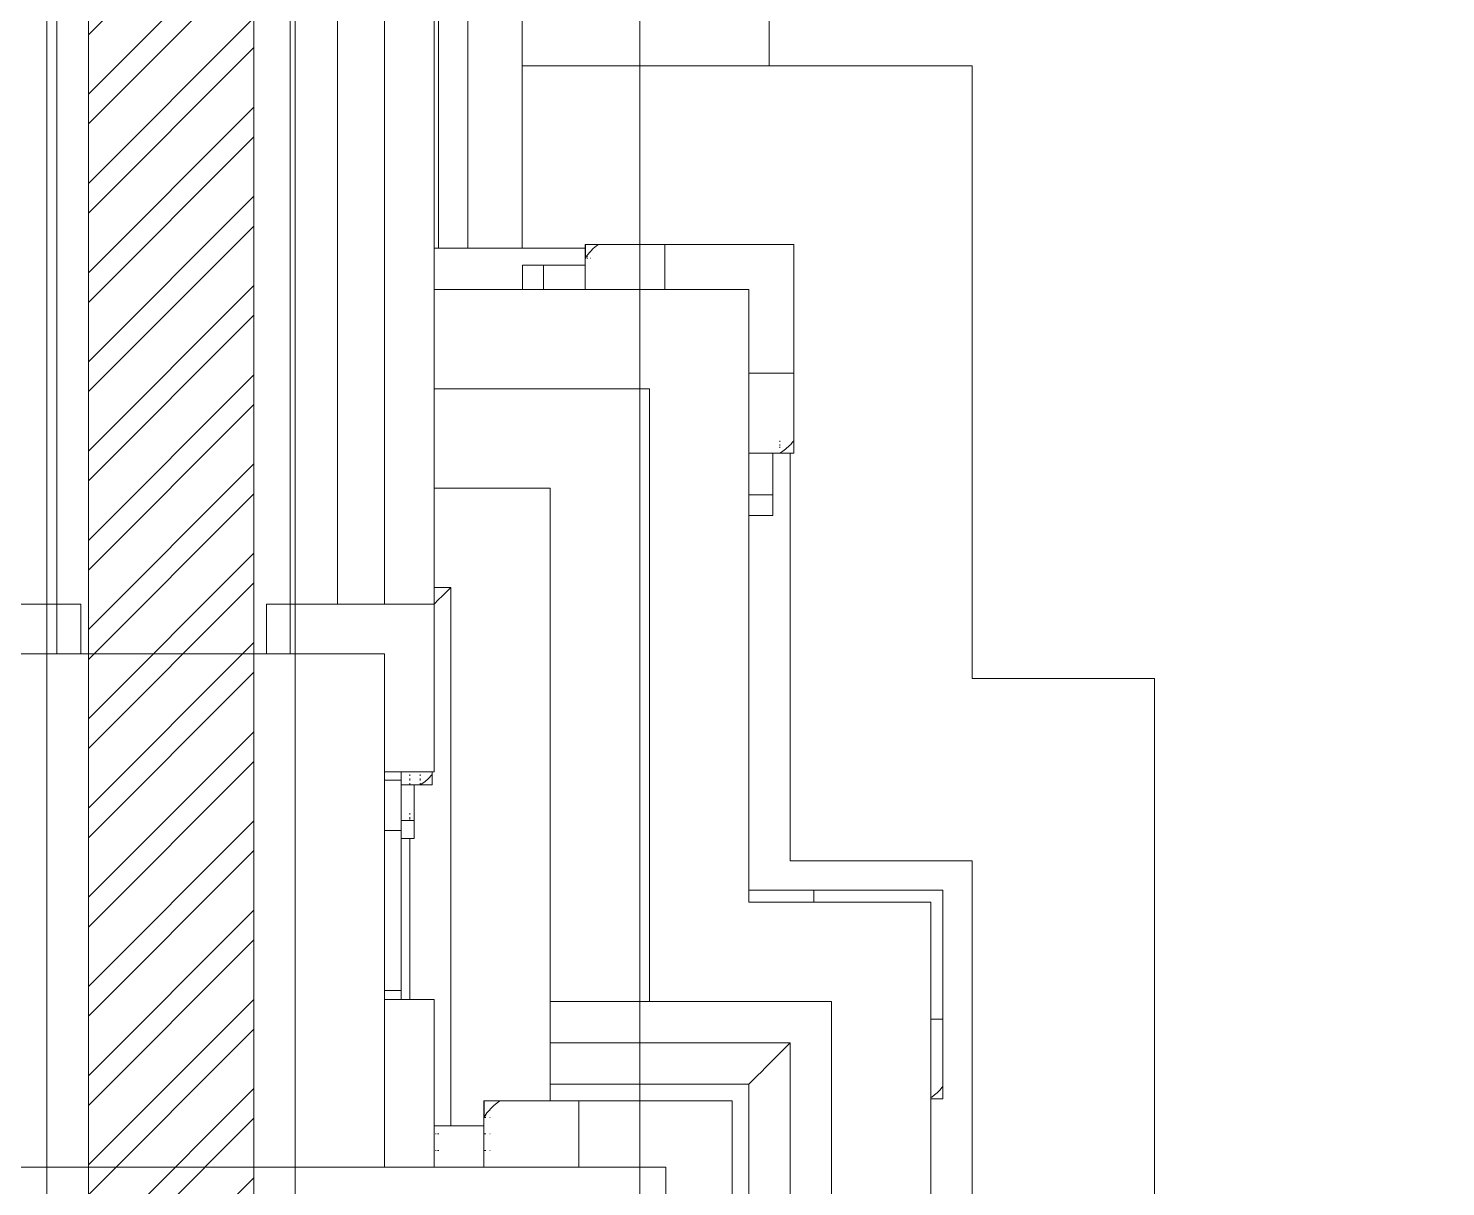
# Model space of a CAD drawing. Header units: millimetres. Extents: x -280308 to 6402717, y -14 to 2073074.
# Drawn here: x -3803 to -2947, y 643086 to 643786 of the extents above; entities that cross this region are included whole.
import ezdxf
from ezdxf.enums import TextEntityAlignment as Align

# ---------------------------------------------------------------- set-up
doc = ezdxf.new("R2010")
doc.units = ezdxf.units.MM
doc.layers.get('0').update_dxf_attribs({"lineweight": 0})
for name, color, linetype, lineweight in [('A-ALINE-3', 111, 'Continuous', 15), ('A-ALINE-6', 117, 'Continuous', 9), ('A-FURN-EQPM', 177, 'Continuous', 0), ('A-Z22-T-Anno_Text', 152, 'Continuous', 9)]:
    doc.layers.add(name, color=color, linetype=linetype, lineweight=lineweight)
doc.layers.add('A-FILL-1', color=7, linetype='Continuous', lineweight=0, true_color=0x454545)
doc.layers.add('SectionCutEdges', color=7, linetype='Continuous', lineweight=35, true_color=0xa5aeb1)
doc.styles.add('TGF_A', font='arial.ttf')

# ---------------------------------------------------------------- blocks, each defined once
blk = doc.blocks.new('A$C837b2698')
at = {"color": 0, "linetype": 'ByBlock', "lineweight": -2}
for p, q in [((0, 4.97069), (0, 1.61069)), ((-0.26069, 4.54078), (-0.26069, 1.28569)), ((-0.23229, 4.54078), (-0.23229, 1.28569)), ((-0.20225, 4.47569), (-0.20225, 1.50069)), ((-0.19972, 4.47569), (-0.19972, 1.50069)), ((-0.18192, 4.47569), (-0.18192, 1.50069)), ((-0.14916, 4.47569), (-0.14916, 1.61069)), ((-0.14916, 1.61069), (-0.14916, 1.50069)), ((-0.14916, 1.61069), (0, 1.61069)), ((0, 1.61069), (0.12274, 1.61069)), ((0.12274, 1.24069), (0.12274, 1.61069)), ((-0.20225, 1.50069), (-0.19972, 1.50069)), ((-0.20225, 1.50069), (-0.20225, 1.47569)), ((-0.19972, 1.50069), (-0.18192, 1.50069)), ((-0.18192, 1.50069), (-0.14916, 1.50069)), ((-0.14916, 1.50069), (-0.11106, 1.50069)), ((-0.11106, 1.50289), (-0.11092, 1.50289)), ((-0.11106, 1.50289), (-0.11106, 1.50069)), ((-0.11106, 1.50069), (-0.11106, 1.49449)), ((-0.11092, 1.50289), (-0.11091, 1.49473)), ((-0.10294, 1.50289), (-0.11092, 1.50289)), ((-0.1082, 1.49824), (-0.10947, 1.49673)), ((-0.1082, 1.49824), (-0.10796, 1.49849)), ((-0.10796, 1.49849), (-0.10793, 1.49853)), ((-0.10796, 1.49824), (-0.10787, 1.49824)), ((-0.10793, 1.49853), (-0.10787, 1.4986)), ((-0.10787, 1.4986), (-0.10613, 1.50034)), ((-0.10426, 1.50194), (-0.10613, 1.50034)), ((-0.10294, 1.50289), (-0.10426, 1.50194)), ((-0.10294, 1.50289), (-0.10227, 1.50289)), ((-0.10227, 1.50289), (-0.10017, 1.50289)), ((-0.10017, 1.50289), (-0.09797, 1.50289)), ((-0.09797, 1.50289), (-0.0957, 1.50289)), ((-0.0957, 1.50289), (-0.09336, 1.50289)), ((-0.09336, 1.50289), (-0.09097, 1.50289)), ((-0.09097, 1.50289), (-0.08854, 1.50289)), ((-0.08854, 1.50289), (-0.08608, 1.50289)), ((-0.08345, 1.50289), (-0.08608, 1.50289)), ((-0.08087, 1.50289), (-0.08345, 1.50289)), ((-0.07838, 1.50289), (-0.08087, 1.50289)), ((-0.07598, 1.50289), (-0.07838, 1.50289)), ((-0.07371, 1.50289), (-0.07598, 1.50289)), ((-0.07158, 1.50289), (-0.07371, 1.50289)), ((-0.06962, 1.50289), (-0.07158, 1.50289)), ((-0.06785, 1.50289), (-0.06962, 1.50289)), ((-0.06628, 1.50289), (-0.06785, 1.50289)), ((-0.06493, 1.50289), (-0.06628, 1.50289)), ((-0.0638, 1.50289), (-0.06493, 1.50289)), ((-0.06291, 1.50289), (-0.0638, 1.50289)), ((-0.06291, 1.50289), (-0.06291, 1.47569)), ((0.01494, 1.50289), (-0.06291, 1.50289)), ((0.01494, 1.42502), (0.01494, 1.50289)), ((-0.14886, 1.49029), (-0.13626, 1.49029)), ((-0.14886, 1.49029), (-0.14886, 1.47569)), ((-0.13603, 1.49029), (-0.13626, 1.49029)), ((-0.13626, 1.49029), (-0.13626, 1.47569)), ((-0.13567, 1.49029), (-0.13603, 1.49029)), ((-0.13518, 1.49029), (-0.13567, 1.49029)), ((-0.13456, 1.49029), (-0.13518, 1.49029)), ((-0.13382, 1.49029), (-0.13456, 1.49029)), ((-0.13296, 1.49029), (-0.13382, 1.49029)), ((-0.13198, 1.49029), (-0.13296, 1.49029)), ((-0.1309, 1.49029), (-0.13198, 1.49029)), ((-0.12972, 1.49029), (-0.1309, 1.49029)), ((-0.12844, 1.49029), (-0.12972, 1.49029)), ((-0.12708, 1.49029), (-0.12844, 1.49029)), ((-0.12564, 1.49029), (-0.12708, 1.49029)), ((-0.12324, 1.49029), (-0.12564, 1.49029)), ((-0.12098, 1.49029), (-0.12324, 1.49029)), ((-0.11886, 1.49029), (-0.12098, 1.49029)), ((-0.11692, 1.49029), (-0.11886, 1.49029)), ((-0.11515, 1.49029), (-0.11692, 1.49029)), ((-0.11358, 1.49029), (-0.11515, 1.49029)), ((-0.11222, 1.49029), (-0.11358, 1.49029)), ((-0.11106, 1.49029), (-0.11222, 1.49029)), ((-0.11056, 1.49502), (-0.11106, 1.49449)), ((-0.11106, 1.49449), (-0.11106, 1.49029)), ((-0.11056, 1.49449), (-0.11106, 1.49449)), ((-0.11106, 1.49029), (-0.11106, 1.47569)), ((-0.11091, 1.49473), (-0.11056, 1.49526)), ((-0.11056, 1.49526), (-0.11001, 1.49603)), ((-0.11001, 1.49603), (-0.10947, 1.49673)), ((-0.10958, 1.49603), (-0.11001, 1.49558)), ((-0.11001, 1.49603), (-0.10958, 1.49603)), ((-0.10947, 1.49449), (-0.11001, 1.49449)), ((-0.10787, 1.49449), (-0.10796, 1.49449)), ((-0.14886, 1.47569), (-0.20225, 1.47569)), ((-0.20225, 1.47569), (-0.20225, 1.41569)), ((-0.13626, 1.47569), (-0.14886, 1.47569)), ((-0.13603, 1.47569), (-0.13626, 1.47569)), ((-0.13567, 1.47569), (-0.13603, 1.47569)), ((-0.13518, 1.47569), (-0.13567, 1.47569)), ((-0.13456, 1.47569), (-0.13518, 1.47569)), ((-0.13382, 1.47569), (-0.13456, 1.47569)), ((-0.13296, 1.47569), (-0.13382, 1.47569)), ((-0.13198, 1.47569), (-0.13296, 1.47569)), ((-0.1309, 1.47569), (-0.13198, 1.47569)), ((-0.12972, 1.47569), (-0.1309, 1.47569)), ((-0.12844, 1.47569), (-0.12972, 1.47569)), ((-0.12708, 1.47569), (-0.12844, 1.47569)), ((-0.12564, 1.47569), (-0.12708, 1.47569)), ((-0.12324, 1.47569), (-0.12564, 1.47569)), ((-0.12098, 1.47569), (-0.12324, 1.47569)), ((-0.11886, 1.47569), (-0.12098, 1.47569)), ((-0.11692, 1.47569), (-0.11886, 1.47569)), ((-0.11515, 1.47569), (-0.11692, 1.47569)), ((-0.11358, 1.47569), (-0.11515, 1.47569)), ((-0.11222, 1.47569), (-0.11358, 1.47569)), ((-0.11106, 1.47569), (-0.11222, 1.47569)), ((-0.11055, 1.47569), (-0.11106, 1.47569)), ((-0.11001, 1.47569), (-0.11055, 1.47569)), ((-0.10947, 1.47569), (-0.11001, 1.47569)), ((-0.10796, 1.47569), (-0.10947, 1.47569)), ((-0.10787, 1.47569), (-0.10796, 1.47569)), ((-0.10613, 1.47569), (-0.10787, 1.47569)), ((-0.10426, 1.47569), (-0.10613, 1.47569)), ((-0.10294, 1.47569), (-0.10426, 1.47569)), ((-0.10227, 1.47569), (-0.10294, 1.47569)), ((-0.10017, 1.47569), (-0.10227, 1.47569)), ((-0.09797, 1.47569), (-0.10017, 1.47569)), ((-0.0957, 1.47569), (-0.09797, 1.47569)), ((-0.09336, 1.47569), (-0.0957, 1.47569)), ((-0.09097, 1.47569), (-0.09336, 1.47569)), ((-0.08854, 1.47569), (-0.09097, 1.47569)), ((-0.08608, 1.47569), (-0.08854, 1.47569)), ((-0.08345, 1.47569), (-0.08608, 1.47569)), ((-0.08087, 1.47569), (-0.08345, 1.47569)), ((-0.07838, 1.47569), (-0.08087, 1.47569)), ((-0.07598, 1.47569), (-0.07838, 1.47569)), ((-0.07371, 1.47569), (-0.07598, 1.47569)), ((-0.07158, 1.47569), (-0.07371, 1.47569)), ((-0.06962, 1.47569), (-0.07158, 1.47569)), ((-0.06785, 1.47569), (-0.06962, 1.47569)), ((-0.06628, 1.47569), (-0.06785, 1.47569)), ((-0.06493, 1.47569), (-0.06628, 1.47569)), ((-0.0638, 1.47569), (-0.06493, 1.47569)), ((-0.06291, 1.47569), (-0.0638, 1.47569)), ((-0.01226, 1.47569), (-0.06291, 1.47569)), ((-0.01226, 1.42502), (-0.01226, 1.47569)), ((0.01494, 1.42502), (-0.01226, 1.42502)), ((-0.01226, 1.42368), (-0.01226, 1.42502)), ((-0.01226, 1.4221), (-0.01226, 1.42368)), ((-0.01226, 1.4203), (-0.01226, 1.4221)), ((0.01494, 1.42368), (0.01494, 1.42502)), ((0.01494, 1.4221), (0.01494, 1.42368)), ((0.01494, 1.4203), (0.01494, 1.4221)), ((-0.07226, 1.41569), (-0.20225, 1.41569)), ((-0.20225, 1.41569), (-0.20225, 1.35569)), ((-0.07226, 1.41569), (-0.07226, 1.04569)), ((-0.01226, 1.41829), (-0.01226, 1.4203)), ((-0.01226, 1.41608), (-0.01226, 1.41829)), ((-0.01226, 1.41369), (-0.01226, 1.41608)), ((-0.01226, 1.41116), (-0.01226, 1.41369)), ((0.01494, 1.41829), (0.01494, 1.4203)), ((0.01494, 1.41608), (0.01494, 1.41829)), ((0.01494, 1.41369), (0.01494, 1.41608)), ((0.01494, 1.41116), (0.01494, 1.41369)), ((-0.01226, 1.40848), (-0.01226, 1.41116)), ((-0.01226, 1.40569), (-0.01226, 1.40848)), ((-0.01226, 1.40282), (-0.01226, 1.40569)), ((0.01494, 1.40848), (0.01494, 1.41116)), ((0.01494, 1.40569), (0.01494, 1.40848)), ((0.01494, 1.40282), (0.01494, 1.40569)), ((-0.01226, 1.39987), (-0.01226, 1.40282)), ((-0.01226, 1.39688), (-0.01226, 1.39987)), ((-0.01226, 1.39484), (-0.01226, 1.39688)), ((0.01494, 1.39987), (0.01494, 1.40282)), ((0.01494, 1.39688), (0.01494, 1.39987)), ((0.01494, 1.39484), (0.01494, 1.39688)), ((-0.01226, 1.39282), (-0.01226, 1.39484)), ((-0.01226, 1.39086), (-0.01226, 1.39282)), ((-0.01226, 1.38895), (-0.01226, 1.39086)), ((-0.01226, 1.38711), (-0.01226, 1.38895)), ((-0.01226, 1.38535), (-0.01226, 1.38711)), ((0.01494, 1.39282), (0.01494, 1.39484)), ((0.01494, 1.39086), (0.01494, 1.39282)), ((0.01494, 1.38895), (0.01494, 1.39086)), ((0.01494, 1.38711), (0.01494, 1.38895)), ((0.01494, 1.38535), (0.01494, 1.38711)), ((-0.01226, 1.38431), (-0.01226, 1.38535)), ((-0.01226, 1.38367), (-0.01226, 1.38431)), ((-0.01226, 1.38318), (-0.01226, 1.38367)), ((-0.01226, 1.3821), (-0.01226, 1.38318)), ((-0.01226, 1.38136), (-0.01226, 1.3821)), ((-0.01226, 1.38062), (-0.01226, 1.38136)), ((-0.01226, 1.37994), (-0.01226, 1.38062)), ((-0.01226, 1.37926), (-0.01226, 1.37994)), ((-0.01226, 1.37801), (-0.01226, 1.37926)), ((0.00654, 1.38431), (0.00654, 1.38367)), ((0.00654, 1.3821), (0.00654, 1.38136)), ((0.00654, 1.38062), (0.00654, 1.37994)), ((0.00831, 1.37801), (0.01, 1.37926)), ((0.01, 1.37926), (0.01079, 1.37994)), ((0.01079, 1.37994), (0.01159, 1.38062)), ((0.01159, 1.38062), (0.01233, 1.38136)), ((0.01308, 1.3821), (0.01233, 1.38136)), ((0.01308, 1.3821), (0.01403, 1.38318)), ((0.01403, 1.38318), (0.01446, 1.38367)), ((0.01446, 1.38367), (0.01494, 1.38431)), ((0.01494, 1.38431), (0.01494, 1.38535)), ((0.01494, 1.38431), (0.01494, 1.37689)), ((-0.01226, 1.37689), (-0.01226, 1.37801)), ((-0.01226, 1.37574), (-0.01226, 1.37689)), ((0.00234, 1.37689), (-0.01226, 1.37689)), ((-0.01226, 1.37437), (-0.01226, 1.37574)), ((-0.01226, 1.3728), (-0.01226, 1.37437)), ((-0.01226, 1.37104), (-0.01226, 1.3728)), ((-0.01226, 1.36909), (-0.01226, 1.37104)), ((0.00234, 1.37689), (0.00234, 1.37574)), ((0.00654, 1.37689), (0.00234, 1.37689)), ((0.00234, 1.37574), (0.00234, 1.37437)), ((0.00234, 1.37437), (0.00234, 1.3728)), ((0.00234, 1.3728), (0.00234, 1.37104)), ((0.00234, 1.37104), (0.00234, 1.36909)), ((0.00654, 1.37689), (0.00831, 1.37801)), ((0.01274, 1.37689), (0.00654, 1.37689)), ((0.01494, 1.37689), (0.01274, 1.37689)), ((0.01274, 1.37689), (0.01274, 1.13069)), ((-0.01226, 1.36698), (-0.01226, 1.36909)), ((-0.01226, 1.36472), (-0.01226, 1.36698)), ((-0.01226, 1.36231), (-0.01226, 1.36472)), ((-0.01226, 1.36088), (-0.01226, 1.36231)), ((0.00234, 1.36909), (0.00234, 1.36698)), ((0.00234, 1.36698), (0.00234, 1.36472)), ((0.00234, 1.36472), (0.00234, 1.36231)), ((0.00234, 1.36231), (0.00234, 1.36088)), ((-0.20225, 1.35569), (-0.13226, 1.35569)), ((-0.20225, 1.35569), (-0.20225, 1.29569)), ((-0.13226, 1.35569), (-0.13226, 1.04569)), ((-0.01226, 1.35951), (-0.01226, 1.36088)), ((-0.01226, 1.35824), (-0.01226, 1.35951)), ((-0.01226, 1.35706), (-0.01226, 1.35824)), ((-0.01226, 1.35597), (-0.01226, 1.35706)), ((-0.01226, 1.355), (-0.01226, 1.35597)), ((-0.01226, 1.35414), (-0.01226, 1.355)), ((-0.01226, 1.35339), (-0.01226, 1.35414)), ((-0.01226, 1.35277), (-0.01226, 1.35339)), ((-0.01226, 1.35228), (-0.01226, 1.35277)), ((0.00234, 1.36088), (0.00234, 1.35951)), ((0.00234, 1.35951), (0.00234, 1.35824)), ((0.00234, 1.35824), (0.00234, 1.35706)), ((0.00234, 1.35706), (0.00234, 1.35597)), ((0.00234, 1.35597), (0.00234, 1.355)), ((0.00234, 1.355), (0.00234, 1.35414)), ((0.00234, 1.35414), (0.00234, 1.35339)), ((0.00234, 1.35339), (0.00234, 1.35277)), ((0.00234, 1.35277), (0.00234, 1.35228)), ((-0.01226, 1.35169), (-0.01226, 1.35228)), ((0.00234, 1.35169), (-0.01226, 1.35169)), ((-0.01226, 1.33909), (-0.01226, 1.35169)), ((0.00234, 1.35169), (0.00234, 1.35228)), ((0.00234, 1.33909), (0.00234, 1.35169)), ((-0.01226, 1.33909), (0.00234, 1.33909)), ((-0.01226, 1.33909), (-0.01226, 1.11289)), ((-0.19226, 1.29569), (-0.20225, 1.29569)), ((-0.20225, 1.29569), (-0.20225, 1.29314)), ((-0.20225, 1.29314), (-0.20225, 1.29064)), ((-0.19482, 1.29314), (-0.19732, 1.29064)), ((-0.19226, 1.29569), (-0.19482, 1.29314)), ((-0.19226, 0.97069), (-0.19226, 1.29569)), ((-0.20225, 1.29064), (-0.20225, 1.2882)), ((-0.20225, 1.2882), (-0.20225, 1.28585)), ((-0.20211, 1.28585), (-0.20225, 1.28571)), ((-0.20225, 1.28585), (-0.20225, 1.28571)), ((-0.20225, 1.28571), (-0.20225, 1.25569)), ((-0.19975, 1.2882), (-0.20211, 1.28585)), ((-0.19732, 1.29064), (-0.19975, 1.2882)), ((-0.20225, 1.25569), (-0.20231, 1.25569)), ((-0.23226, 1.23319), (-0.23231, 1.23319)), ((0.12274, 1.24069), (0.23274, 1.24069)), ((0.23274, 1.24069), (0.23274, 0.53069)), ((-0.23226, 1.23173), (-0.23231, 1.23173)), ((-0.23226, 1.22991), (-0.23231, 1.22991)), ((-0.23226, 1.22775), (-0.23231, 1.22775)), ((-0.23226, 1.22529), (-0.23231, 1.22529)), ((-0.23226, 1.22256), (-0.23231, 1.22256)), ((-0.23226, 1.21962), (-0.23231, 1.21962)), ((-0.23226, 1.21798), (-0.23231, 1.21798)), ((-0.23226, 1.2165), (-0.23231, 1.2165)), ((-0.23226, 1.19944), (-0.23231, 1.19944)), ((-0.22226, 1.18444), (-0.22226, 1.18374)), ((-0.22226, 1.18374), (-0.22226, 1.18285)), ((-0.22226, 1.18285), (-0.22226, 1.18189)), ((-0.22226, 1.18189), (-0.22226, 1.18095)), ((-0.21693, 1.18189), (-0.21693, 1.18285)), ((-0.21066, 1.18285), (-0.21066, 1.18189)), ((-0.20506, 1.18095), (-0.20424, 1.18189)), ((-0.20424, 1.18189), (-0.20387, 1.18231)), ((-0.20387, 1.18231), (-0.20346, 1.18285)), ((-0.20346, 1.18374), (-0.20346, 1.18444)), ((-0.20346, 1.18285), (-0.20346, 1.18374)), ((-0.20346, 1.18285), (-0.20346, 1.17649)), ((-0.23226, 1.17939), (-0.22226, 1.17939)), ((-0.22226, 1.18095), (-0.22226, 1.18032)), ((-0.22226, 1.18032), (-0.22226, 1.17939)), ((-0.22226, 1.17939), (-0.22226, 1.1791)), ((-0.22226, 1.1791), (-0.22226, 1.17852)), ((-0.22226, 1.17852), (-0.22226, 1.17787)), ((-0.22226, 1.17787), (-0.22226, 1.17745)), ((-0.22226, 1.17745), (-0.22226, 1.17649)), ((-0.21693, 1.17649), (-0.22226, 1.17649)), ((-0.22226, 1.17649), (-0.22226, 1.17607)), ((-0.22226, 1.17607), (-0.22226, 1.1755)), ((-0.22226, 1.1755), (-0.22226, 1.17433)), ((-0.22226, 1.17433), (-0.22226, 1.174)), ((-0.22226, 1.174), (-0.22226, 1.17298)), ((-0.22226, 1.17298), (-0.22226, 1.1717)), ((-0.21693, 1.1791), (-0.21693, 1.18032)), ((-0.21693, 1.17649), (-0.21693, 1.17745)), ((-0.21555, 1.17649), (-0.21693, 1.17649)), ((-0.21426, 1.17649), (-0.21555, 1.17649)), ((-0.21426, 1.17649), (-0.21426, 1.1755)), ((-0.21402, 1.17649), (-0.21426, 1.17649)), ((-0.21426, 1.1755), (-0.21426, 1.17433)), ((-0.21426, 1.17433), (-0.21426, 1.17298)), ((-0.21426, 1.17298), (-0.21426, 1.17147)), ((-0.21235, 1.17649), (-0.21402, 1.17649)), ((-0.21066, 1.17649), (-0.21235, 1.17649)), ((-0.21066, 1.18032), (-0.21066, 1.1791)), ((-0.21066, 1.17649), (-0.20914, 1.17745)), ((-0.21066, 1.17745), (-0.21066, 1.17649)), ((-0.21054, 1.17649), (-0.21066, 1.17649)), ((-0.2086, 1.17649), (-0.21054, 1.17649)), ((-0.20914, 1.17745), (-0.2077, 1.17852)), ((-0.20654, 1.17649), (-0.2086, 1.17649)), ((-0.2077, 1.17852), (-0.20702, 1.1791)), ((-0.20702, 1.1791), (-0.20633, 1.17969)), ((-0.20437, 1.17649), (-0.20654, 1.17649)), ((-0.20633, 1.17969), (-0.2057, 1.18032)), ((-0.20506, 1.18095), (-0.2057, 1.18032)), ((-0.20346, 1.17649), (-0.20437, 1.17649)), ((-0.22226, 1.1717), (-0.22226, 1.17147)), ((-0.22226, 1.17147), (-0.22226, 1.16981)), ((-0.22226, 1.16981), (-0.22226, 1.1692)), ((-0.22226, 1.1692), (-0.22226, 1.168)), ((-0.22226, 1.168), (-0.22226, 1.16652)), ((-0.22226, 1.16652), (-0.22226, 1.16606)), ((-0.22226, 1.16606), (-0.22226, 1.164)), ((-0.21426, 1.17147), (-0.21426, 1.16981)), ((-0.21426, 1.16981), (-0.21426, 1.168)), ((-0.21426, 1.168), (-0.21426, 1.16606)), ((-0.21426, 1.16606), (-0.21426, 1.164)), ((-0.22226, 1.164), (-0.22226, 1.16371)), ((-0.22226, 1.16371), (-0.22226, 1.16276)), ((-0.22226, 1.16276), (-0.22226, 1.1616)), ((-0.22226, 1.1616), (-0.22226, 1.16081)), ((-0.22226, 1.16081), (-0.22226, 1.1605)), ((-0.22226, 1.1605), (-0.22226, 1.15949)), ((-0.22226, 1.15949), (-0.22226, 1.15856)), ((-0.22226, 1.15856), (-0.22226, 1.15784)), ((-0.22226, 1.15784), (-0.22226, 1.15773)), ((-0.22226, 1.15773), (-0.22226, 1.15699)), ((-0.22226, 1.15699), (-0.22226, 1.15582)), ((-0.22226, 1.15582), (-0.22226, 1.1554)), ((-0.21693, 1.15856), (-0.21693, 1.15949)), ((-0.21693, 1.15582), (-0.21693, 1.15699)), ((-0.21426, 1.164), (-0.21426, 1.16276)), ((-0.21426, 1.16276), (-0.21426, 1.1616)), ((-0.21426, 1.1616), (-0.21426, 1.1605)), ((-0.21426, 1.1605), (-0.21426, 1.15949)), ((-0.21426, 1.15949), (-0.21426, 1.15856)), ((-0.21426, 1.15856), (-0.21426, 1.15773)), ((-0.21426, 1.15773), (-0.21426, 1.15699)), ((-0.21426, 1.15699), (-0.21426, 1.15582)), ((-0.21426, 1.15582), (-0.21426, 1.1554)), ((-0.23226, 1.14899), (-0.22226, 1.14899)), ((-0.22226, 1.1554), (-0.22226, 1.15489)), ((-0.21693, 1.15489), (-0.22226, 1.15489)), ((-0.22226, 1.15489), (-0.22226, 1.15486)), ((-0.22226, 1.15486), (-0.22226, 1.15189)), ((-0.22226, 1.15189), (-0.22226, 1.14899)), ((-0.22226, 1.14409), (-0.22226, 1.14899)), ((-0.21693, 1.15489), (-0.21693, 1.1554)), ((-0.21555, 1.15489), (-0.21693, 1.15489)), ((-0.21426, 1.15489), (-0.21555, 1.15489)), ((-0.21426, 1.1554), (-0.21426, 1.15489)), ((-0.21426, 1.14409), (-0.21426, 1.15489)), ((-0.22226, 1.14399), (-0.22226, 1.14409)), ((-0.22226, 1.14409), (-0.21693, 1.14409)), ((-0.22226, 1.13605), (-0.22226, 1.14399)), ((-0.21693, 1.04689), (-0.21693, 1.14409)), ((-0.21693, 1.14409), (-0.21555, 1.14409)), ((-0.21555, 1.14409), (-0.21426, 1.14409)), ((-0.22226, 1.12569), (-0.22226, 1.13605)), ((0.01274, 1.13069), (0.12274, 1.13069)), ((0.12274, 1.13069), (0.12274, 0.53069)), ((-0.22226, 1.11363), (-0.22226, 1.12569)), ((-0.22226, 1.10069), (-0.22226, 1.11363)), ((-0.01226, 1.11289), (-0.01017, 1.11289)), ((-0.01226, 1.10569), (-0.01226, 1.11289)), ((-0.01226, 1.10569), (-0.01017, 1.10569)), ((-0.01017, 1.11289), (-0.00797, 1.11289)), ((-0.01017, 1.10569), (-0.00797, 1.10569)), ((-0.00797, 1.11289), (-0.0057, 1.11289)), ((-0.00797, 1.10569), (-0.0057, 1.10569)), ((-0.0057, 1.11289), (-0.00336, 1.11289)), ((-0.0057, 1.10569), (-0.00336, 1.10569)), ((-0.00336, 1.11289), (-0.00097, 1.11289)), ((-0.00336, 1.10569), (-0.00097, 1.10569)), ((-0.00097, 1.11289), (0.00146, 1.11289)), ((-0.00097, 1.10569), (0.00146, 1.10569)), ((0.00146, 1.11289), (0.00392, 1.11289)), ((0.00146, 1.10569), (0.00392, 1.10569)), ((0.00655, 1.11289), (0.00392, 1.11289)), ((0.00392, 1.10569), (0.00655, 1.10569)), ((0.00913, 1.11289), (0.00655, 1.11289)), ((0.00655, 1.10569), (0.00913, 1.10569)), ((0.01162, 1.11289), (0.00913, 1.11289)), ((0.00913, 1.10569), (0.01162, 1.10569)), ((0.01402, 1.11289), (0.01162, 1.11289)), ((0.01162, 1.10569), (0.01402, 1.10569)), ((0.01629, 1.11289), (0.01402, 1.11289)), ((0.01402, 1.10569), (0.01629, 1.10569)), ((0.01842, 1.11289), (0.01629, 1.11289)), ((0.01629, 1.10569), (0.01842, 1.10569)), ((0.02038, 1.11289), (0.01842, 1.11289)), ((0.01842, 1.10569), (0.02038, 1.10569)), ((0.02215, 1.11289), (0.02038, 1.11289)), ((0.02038, 1.10569), (0.02215, 1.10569)), ((0.02372, 1.11289), (0.02215, 1.11289)), ((0.02215, 1.10569), (0.02372, 1.10569)), ((0.02507, 1.11289), (0.02372, 1.11289)), ((0.02372, 1.10569), (0.02507, 1.10569)), ((0.0262, 1.11289), (0.02507, 1.11289)), ((0.02507, 1.10569), (0.0262, 1.10569)), ((0.02709, 1.11289), (0.0262, 1.11289)), ((0.0262, 1.10569), (0.02709, 1.10569)), ((0.02709, 1.11289), (0.02709, 1.10569)), ((0.10494, 1.11289), (0.02709, 1.11289)), ((0.02709, 1.10569), (0.09774, 1.10569)), ((0.09774, 1.10569), (0.09774, 1.03502)), ((0.10494, 1.03502), (0.10494, 1.11289)), ((-0.22226, 1.08775), (-0.22226, 1.10069)), ((-0.22226, 1.07569), (-0.22226, 1.08775)), ((-0.22226, 1.06534), (-0.22226, 1.07569)), ((-0.22226, 1.05739), (-0.22226, 1.06534)), ((-0.22226, 1.0524), (-0.22226, 1.05739)), ((-0.23226, 1.0524), (-0.22226, 1.0524)), ((-0.22226, 1.0524), (-0.22226, 1.0495)), ((-0.22226, 1.0495), (-0.22226, 1.04689)), ((-0.13226, 1.02069), (-0.13226, 1.04569)), ((-0.13226, 1.04569), (-0.07226, 1.04569)), ((-0.07226, 1.04569), (0.03774, 1.04569)), ((0.03774, 1.04569), (0.03774, 0.53069)), ((0.10494, 1.03502), (0.09774, 1.03502)), ((0.09774, 1.03502), (0.09774, 1.03368)), ((0.09774, 1.03368), (0.09774, 1.0321)), ((0.09774, 1.0321), (0.09774, 1.0303)), ((0.09774, 1.0303), (0.09774, 1.02829)), ((0.09774, 1.02829), (0.09774, 1.02608)), ((0.10494, 1.03368), (0.10494, 1.03502)), ((0.10494, 1.0321), (0.10494, 1.03368)), ((0.10494, 1.0303), (0.10494, 1.0321)), ((0.10494, 1.02829), (0.10494, 1.0303)), ((0.10494, 1.02608), (0.10494, 1.02829)), ((-0.13226, 1.02069), (0.01274, 1.02069)), ((-0.13226, 1.01766), (-0.13226, 1.02069)), ((0.0097, 1.01766), (0.01274, 1.02069)), ((0.01274, 1.02069), (0.01274, 0.53069)), ((0.09774, 1.02608), (0.09774, 1.02369)), ((0.09774, 1.02369), (0.09774, 1.02116)), ((0.09774, 1.02116), (0.09774, 1.01848)), ((0.10494, 1.02369), (0.10494, 1.02608)), ((0.10494, 1.02116), (0.10494, 1.02369)), ((0.10494, 1.01848), (0.10494, 1.02116)), ((-0.13226, 1.01459), (-0.13226, 1.01766)), ((-0.13226, 1.01155), (-0.13226, 1.01459)), ((-0.13226, 1.00862), (-0.13226, 1.01155)), ((0.00066, 1.00862), (0.0036, 1.01155)), ((0.0036, 1.01155), (0.00663, 1.01459)), ((0.00663, 1.01459), (0.0097, 1.01766)), ((0.09774, 1.01848), (0.09774, 1.01569)), ((0.09774, 1.01569), (0.09774, 1.01282)), ((0.09774, 1.01282), (0.09774, 1.00987)), ((0.10494, 1.01569), (0.10494, 1.01848)), ((0.10494, 1.01282), (0.10494, 1.01569)), ((0.10494, 1.00987), (0.10494, 1.01282)), ((-0.13226, 1.00585), (-0.13226, 1.00862)), ((-0.13226, 1.00331), (-0.13226, 1.00585)), ((-0.13226, 1.00107), (-0.13226, 1.00331)), ((-0.00689, 1.00107), (-0.00464, 1.00331)), ((-0.00211, 1.00585), (-0.00464, 1.00331)), ((-0.00211, 1.00585), (0.00066, 1.00862)), ((0.09774, 1.00987), (0.09774, 1.00688)), ((0.09774, 1.00688), (0.09774, 1.00484)), ((0.09774, 1.00484), (0.09774, 1.00282)), ((0.09774, 1.00282), (0.09774, 1.00086)), ((0.10494, 1.00688), (0.10494, 1.00987)), ((0.10494, 1.00484), (0.10494, 1.00688)), ((0.10494, 1.00282), (0.10494, 1.00484)), ((0.10494, 1.00086), (0.10494, 1.00282)), ((-0.13226, 0.99916), (-0.13226, 1.00107)), ((-0.13226, 0.99764), (-0.13226, 0.99916)), ((-0.13226, 0.99654), (-0.13226, 0.99764)), ((-0.13226, 0.99569), (-0.13226, 0.99654)), ((-0.13226, 0.98569), (-0.13226, 0.99569)), ((-0.13226, 0.99569), (-0.01226, 0.99569)), ((-0.01226, 0.99569), (-0.01226, 0.53069)), ((-0.01207, 0.99589), (-0.01141, 0.99654)), ((-0.01141, 0.99654), (-0.01031, 0.99764)), ((-0.01031, 0.99764), (-0.00879, 0.99916)), ((-0.00879, 0.99916), (-0.00689, 1.00107)), ((0.09774, 1.00086), (0.09774, 0.99895)), ((0.09774, 0.99895), (0.09774, 0.99711)), ((0.09774, 0.99711), (0.09774, 0.99535)), ((0.09774, 0.99535), (0.09774, 0.99431)), ((0.09774, 0.99431), (0.09774, 0.99367)), ((0.09774, 0.99367), (0.09774, 0.99318)), ((0.09774, 0.99318), (0.09774, 0.9921)), ((0.10308, 0.9921), (0.10403, 0.99318)), ((0.10403, 0.99318), (0.10446, 0.99367)), ((0.10446, 0.99367), (0.10494, 0.99431)), ((0.10494, 0.99895), (0.10494, 1.00086)), ((0.10494, 0.99711), (0.10494, 0.99895)), ((0.10494, 0.99535), (0.10494, 0.99711)), ((0.10494, 0.99431), (0.10494, 0.99535)), ((0.10494, 0.99431), (0.10494, 0.98689)), ((-0.17226, 0.98569), (-0.17226, 0.97569)), ((-0.17226, 0.98569), (-0.1721, 0.98569)), ((-0.1721, 0.98569), (-0.17209, 0.97598)), ((-0.16259, 0.98569), (-0.1721, 0.98569)), ((-0.16416, 0.98455), (-0.16639, 0.98265)), ((-0.16259, 0.98569), (-0.16416, 0.98455)), ((-0.16259, 0.98569), (-0.16179, 0.98569)), ((-0.16179, 0.98569), (-0.15929, 0.98569)), ((-0.15929, 0.98569), (-0.15668, 0.98569)), ((-0.15668, 0.98569), (-0.15397, 0.98569)), ((-0.15397, 0.98569), (-0.15119, 0.98569)), ((-0.15119, 0.98569), (-0.14834, 0.98569)), ((-0.14834, 0.98569), (-0.14545, 0.98569)), ((-0.14545, 0.98569), (-0.14253, 0.98569)), ((-0.13939, 0.98569), (-0.14253, 0.98569)), ((-0.13632, 0.98569), (-0.13939, 0.98569)), ((-0.13335, 0.98569), (-0.13632, 0.98569)), ((-0.13226, 0.98569), (-0.13335, 0.98569)), ((-0.1305, 0.98569), (-0.13226, 0.98569)), ((-0.12779, 0.98569), (-0.1305, 0.98569)), ((-0.12526, 0.98569), (-0.12779, 0.98569)), ((-0.12293, 0.98569), (-0.12526, 0.98569)), ((-0.12082, 0.98569), (-0.12293, 0.98569)), ((-0.11895, 0.98569), (-0.12082, 0.98569)), ((-0.11734, 0.98569), (-0.11895, 0.98569)), ((-0.116, 0.98569), (-0.11734, 0.98569)), ((-0.11494, 0.98569), (-0.116, 0.98569)), ((-0.11494, 0.98569), (-0.11494, 0.94569)), ((-0.02226, 0.98569), (-0.11494, 0.98569)), ((-0.02226, 0.89299), (-0.02226, 0.98569)), ((0.09774, 0.9921), (0.09774, 0.99136)), ((0.09774, 0.99136), (0.09774, 0.99062)), ((0.09774, 0.99062), (0.09774, 0.98994)), ((0.09774, 0.98994), (0.09774, 0.98926)), ((0.09774, 0.98926), (0.09774, 0.98801)), ((0.09774, 0.98765), (0.09831, 0.98801)), ((0.09774, 0.98801), (0.09774, 0.98765)), ((0.09774, 0.98765), (0.09774, 0.98689)), ((0.09774, 0.53069), (0.09774, 0.98689)), ((0.10494, 0.98689), (0.09774, 0.98689)), ((0.09831, 0.98801), (0.1, 0.98926)), ((0.1, 0.98926), (0.10079, 0.98994)), ((0.10079, 0.98994), (0.10159, 0.99062)), ((0.10159, 0.99062), (0.10233, 0.99136)), ((0.10308, 0.9921), (0.10233, 0.99136)), ((-0.17209, 0.97598), (-0.17226, 0.97569)), ((-0.17101, 0.97698), (-0.17209, 0.97588)), ((-0.17209, 0.97598), (-0.17166, 0.97661)), ((-0.17166, 0.97661), (-0.17101, 0.97752)), ((-0.17101, 0.97752), (-0.17037, 0.97836)), ((-0.16886, 0.98015), (-0.17037, 0.97836)), ((-0.16886, 0.98015), (-0.16857, 0.98046)), ((-0.16857, 0.98046), (-0.16854, 0.98049)), ((-0.16857, 0.98015), (-0.16846, 0.98015)), ((-0.16854, 0.98049), (-0.16846, 0.98058)), ((-0.16846, 0.98058), (-0.16639, 0.98265)), ((-0.20231, 0.97069), (-0.20211, 0.97069)), ((-0.20199, 0.97069), (-0.20211, 0.97069)), ((-0.20156, 0.97069), (-0.20199, 0.97069)), ((-0.20098, 0.97069), (-0.20156, 0.97069)), ((-0.20024, 0.97069), (-0.20098, 0.97069)), ((-0.19975, 0.97069), (-0.20024, 0.97069)), ((-0.19935, 0.97069), (-0.19975, 0.97069)), ((-0.19833, 0.97069), (-0.19935, 0.97069)), ((-0.19732, 0.97069), (-0.19833, 0.97069)), ((-0.19717, 0.97069), (-0.19732, 0.97069)), ((-0.19588, 0.97069), (-0.19717, 0.97069)), ((-0.19482, 0.97069), (-0.19588, 0.97069)), ((-0.19447, 0.97069), (-0.19482, 0.97069)), ((-0.19295, 0.97069), (-0.19447, 0.97069)), ((-0.19226, 0.97069), (-0.19295, 0.97069)), ((-0.19133, 0.97069), (-0.19226, 0.97069)), ((-0.18962, 0.97069), (-0.19133, 0.97069)), ((-0.18676, 0.97069), (-0.18962, 0.97069)), ((-0.18406, 0.97069), (-0.18676, 0.97069)), ((-0.18155, 0.97069), (-0.18406, 0.97069)), ((-0.17923, 0.97069), (-0.18155, 0.97069)), ((-0.17713, 0.97069), (-0.17923, 0.97069)), ((-0.17526, 0.97069), (-0.17713, 0.97069)), ((-0.17364, 0.97069), (-0.17526, 0.97069)), ((-0.17226, 0.97069), (-0.17364, 0.97069)), ((-0.17226, 0.97569), (-0.17226, 0.97069)), ((-0.17226, 0.97069), (-0.17226, 0.94569)), ((-0.17101, 0.97569), (-0.17209, 0.97569)), ((-0.16846, 0.97569), (-0.16857, 0.97569)), ((-0.20211, 0.96569), (-0.20231, 0.96569)), ((-0.20199, 0.96569), (-0.20211, 0.96569)), ((-0.20156, 0.96569), (-0.20098, 0.96569)), ((-0.19975, 0.96569), (-0.20024, 0.96569)), ((-0.19935, 0.96569), (-0.19975, 0.96569)), ((-0.17209, 0.96569), (-0.17101, 0.96569)), ((-0.16857, 0.96569), (-0.16846, 0.96569)), ((-0.20231, 0.95569), (-0.20199, 0.95569)), ((-0.20156, 0.95569), (-0.20098, 0.95569)), ((-0.20024, 0.95569), (-0.19935, 0.95569)), ((-0.17209, 0.95569), (-0.17101, 0.95569)), ((-0.16856, 0.95569), (-0.16846, 0.95569))]:
    blk.add_line(p, q, dxfattribs=at)
at = {"layer": 'SectionCutEdges', "color": 0, "linetype": 'ByBlock', "lineweight": -2}
for p, q in [((-0.43013, 4.54078), (-0.43013, 1.28569)), ((-0.28919, 1.28569), (-0.28919, 4.54078)), ((-0.43013, 1.28569), (-0.45863, 1.28569)), ((-0.43013, 1.28569), (-0.43013, 1.25569)), ((-0.41576, 1.28569), (-0.43013, 1.28569)), ((-0.41576, 1.25569), (-0.41576, 1.28569)), ((-0.30356, 1.28569), (-0.30356, 1.25569)), ((-0.28919, 1.28569), (-0.30356, 1.28569)), ((-0.28919, 1.25569), (-0.28919, 1.28569)), ((-0.26069, 1.28569), (-0.28919, 1.28569)), ((-0.23229, 1.28569), (-0.26069, 1.28569)), ((-0.20231, 1.28569), (-0.23229, 1.28569)), ((-0.20231, 1.25569), (-0.20231, 1.28569)), ((-0.48701, 1.25569), (-0.43013, 1.25569)), ((-0.43013, 1.25569), (-0.41576, 1.25569)), ((-0.41576, 1.25569), (-0.30356, 1.25569)), ((-0.30356, 1.25569), (-0.28919, 1.25569)), ((-0.28919, 1.25569), (-0.23231, 1.25569)), ((-0.23231, 1.25569), (-0.23231, 1.23319)), ((-0.20231, 1.23319), (-0.20231, 1.25569)), ((-0.23231, 1.23173), (-0.23231, 1.23319)), ((-0.20231, 1.23319), (-0.20231, 1.2165)), ((-0.23231, 1.22991), (-0.23231, 1.23173)), ((-0.23231, 1.22775), (-0.23231, 1.22991)), ((-0.23231, 1.22529), (-0.23231, 1.22775)), ((-0.23231, 1.22256), (-0.23231, 1.22529)), ((-0.23231, 1.21962), (-0.23231, 1.22256)), ((-0.23231, 1.21798), (-0.23231, 1.21962)), ((-0.23231, 1.2165), (-0.23231, 1.21798)), ((-0.23231, 1.2165), (-0.23231, 1.19944)), ((-0.23231, 1.2165), (-0.23226, 1.19944)), ((-0.20231, 1.18444), (-0.20231, 1.2165)), ((-0.23231, 1.19944), (-0.23231, 1.18444)), ((-0.23226, 1.19944), (-0.23226, 1.18444)), ((-0.23226, 1.18444), (-0.23231, 1.18444)), ((-0.23226, 1.18444), (-0.22226, 1.18444)), ((-0.23226, 1.17939), (-0.23226, 1.18444)), ((-0.22226, 1.18444), (-0.20346, 1.18444)), ((-0.20346, 1.18444), (-0.20231, 1.18444)), ((-0.23226, 1.17939), (-0.23226, 1.17919)), ((-0.23226, 1.17919), (-0.23226, 1.17787)), ((-0.23226, 1.17787), (-0.23226, 1.17607)), ((-0.23226, 1.17607), (-0.23226, 1.174)), ((-0.23226, 1.174), (-0.23226, 1.1717)), ((-0.23226, 1.1717), (-0.23226, 1.1692)), ((-0.23226, 1.16731), (-0.23226, 1.1692)), ((-0.23226, 1.16731), (-0.23226, 1.16652)), ((-0.23226, 1.16652), (-0.23226, 1.16616)), ((-0.23226, 1.16616), (-0.23226, 1.16371)), ((-0.23226, 1.16081), (-0.23226, 1.16371)), ((-0.23226, 1.15784), (-0.23226, 1.16081)), ((-0.23226, 1.15486), (-0.23226, 1.15784)), ((-0.23226, 1.15486), (-0.23226, 1.15189)), ((-0.23226, 1.15189), (-0.23226, 1.14899)), ((-0.23226, 1.14423), (-0.23226, 1.14899)), ((-0.23226, 1.14399), (-0.23226, 1.14423)), ((-0.23226, 1.1419), (-0.23226, 1.14399)), ((-0.23226, 1.1419), (-0.23226, 1.13605)), ((-0.23226, 1.12569), (-0.23226, 1.13605)), ((-0.23226, 1.11363), (-0.23226, 1.12569)), ((-0.23226, 1.10069), (-0.23226, 1.11363)), ((-0.23226, 1.10069), (-0.23226, 1.08775)), ((-0.23226, 1.07569), (-0.23226, 1.08775)), ((-0.23226, 1.06534), (-0.23226, 1.07569)), ((-0.23226, 1.06534), (-0.23226, 1.05739)), ((-0.23226, 1.0524), (-0.23226, 1.05739)), ((-0.23226, 1.0524), (-0.23226, 1.0495)), ((-0.23226, 1.04689), (-0.23226, 1.0495)), ((-0.23226, 1.04689), (-0.23226, 0.94569)), ((-0.22226, 1.04689), (-0.23226, 1.04689)), ((-0.21693, 1.04689), (-0.22226, 1.04689)), ((-0.21555, 1.04689), (-0.21693, 1.04689)), ((-0.21426, 1.04689), (-0.21555, 1.04689)), ((-0.21402, 1.04689), (-0.21426, 1.04689)), ((-0.21235, 1.04689), (-0.21402, 1.04689)), ((-0.21054, 1.04689), (-0.21235, 1.04689)), ((-0.2086, 1.04689), (-0.21054, 1.04689)), ((-0.20654, 1.04689), (-0.2086, 1.04689)), ((-0.20437, 1.04689), (-0.20654, 1.04689)), ((-0.20231, 1.04689), (-0.20437, 1.04689)), ((-0.20231, 1.04689), (-0.20231, 1.01484)), ((-0.20231, 0.99815), (-0.20231, 1.01484)), ((-0.20231, 0.97069), (-0.20231, 0.99815)), ((-0.20231, 0.96569), (-0.20231, 0.97069)), ((-0.20231, 0.95569), (-0.20231, 0.96569)), ((-0.20231, 0.94567), (-0.20231, 0.95569)), ((-0.23226, 0.94569), (-0.48707, 0.94569)), ((-0.23226, 0.94569), (-0.20231, 0.94567)), ((-0.20226, 0.94569), (-0.20231, 0.94567)), ((-0.20199, 0.94569), (-0.20226, 0.94569)), ((-0.20156, 0.94569), (-0.20199, 0.94569)), ((-0.20098, 0.94569), (-0.20156, 0.94569)), ((-0.20024, 0.94569), (-0.20098, 0.94569)), ((-0.19935, 0.94569), (-0.20024, 0.94569)), ((-0.19833, 0.94569), (-0.19935, 0.94569)), ((-0.19717, 0.94569), (-0.19833, 0.94569)), ((-0.19588, 0.94569), (-0.19717, 0.94569)), ((-0.19447, 0.94569), (-0.19588, 0.94569)), ((-0.19295, 0.94569), (-0.19447, 0.94569)), ((-0.19133, 0.94569), (-0.19295, 0.94569)), ((-0.18962, 0.94569), (-0.19133, 0.94569)), ((-0.18676, 0.94569), (-0.18962, 0.94569)), ((-0.18406, 0.94569), (-0.18676, 0.94569)), ((-0.18155, 0.94569), (-0.18406, 0.94569)), ((-0.17923, 0.94569), (-0.18155, 0.94569)), ((-0.17713, 0.94569), (-0.17923, 0.94569)), ((-0.17526, 0.94569), (-0.17713, 0.94569)), ((-0.17364, 0.94569), (-0.17526, 0.94569)), ((-0.17226, 0.94569), (-0.17364, 0.94569)), ((-0.17226, 0.94569), (-0.1721, 0.94569)), ((-0.17101, 0.94569), (-0.1721, 0.94569)), ((-0.17037, 0.94569), (-0.17101, 0.94569)), ((-0.17037, 0.94569), (-0.16856, 0.94569)), ((-0.16846, 0.94569), (-0.16856, 0.94569)), ((-0.16846, 0.94569), (-0.16639, 0.94569)), ((-0.16639, 0.94569), (-0.16416, 0.94569)), ((-0.16416, 0.94569), (-0.16259, 0.94569)), ((-0.16259, 0.94569), (-0.16179, 0.94569)), ((-0.16179, 0.94569), (-0.15929, 0.94569)), ((-0.15929, 0.94569), (-0.15668, 0.94569)), ((-0.15668, 0.94569), (-0.15397, 0.94569)), ((-0.15397, 0.94569), (-0.15119, 0.94569)), ((-0.15119, 0.94569), (-0.14834, 0.94569)), ((-0.14834, 0.94569), (-0.14545, 0.94569)), ((-0.14545, 0.94569), (-0.14253, 0.94569)), ((-0.13939, 0.94569), (-0.14253, 0.94569)), ((-0.13632, 0.94569), (-0.13939, 0.94569)), ((-0.13335, 0.94569), (-0.13632, 0.94569)), ((-0.1305, 0.94569), (-0.13335, 0.94569)), ((-0.12779, 0.94569), (-0.1305, 0.94569)), ((-0.12526, 0.94569), (-0.12779, 0.94569)), ((-0.12293, 0.94569), (-0.12526, 0.94569)), ((-0.12082, 0.94569), (-0.12293, 0.94569)), ((-0.11895, 0.94569), (-0.12082, 0.94569)), ((-0.11734, 0.94569), (-0.11895, 0.94569)), ((-0.116, 0.94569), (-0.11734, 0.94569)), ((-0.11494, 0.94569), (-0.116, 0.94569)), ((-0.06226, 0.94569), (-0.11494, 0.94569)), ((-0.06226, 0.89299), (-0.06226, 0.94569))]:
    blk.add_line(p, q, dxfattribs=at)
blk = doc.blocks.new('A$C52fb07ff')
at = {"layer": 'A-FILL-1', "ltscale": 0.25}
h = blk.add_hatch(dxfattribs=at)
h.set_pattern_fill('ANSI32', color=256, scale=4, angle=180)
h.set_pattern_definition([(225, (-209218.888, -295482.39), (26.9407684, -26.9407684), []), (225, (-209236.85, -295482.39), (26.9407684, -26.9407684), [])])
h.paths.add_polyline_path([(42247.8, -6111.96), (42247.8, -1821.96), (42347.8, -1821.96), (42347.8, -6111.96)])
at = {"layer": 'A-ALINE-3', "linetype": 'Continuous'}
blk.add_lwpolyline([(42247.8, -6111.96), (42247.8, -1821.96), (42347.8, -1821.96), (42347.8, -6111.96)], close=True, dxfattribs=at)
at = {"layer": 'A-ALINE-6'}
for points in [[(42222.8, -6111.96), (42222.8, -1821.96), (42372.8, -1821.96), (42372.8, -6111.96)], [(42222.8, -1821.96), (51922.8, -1821.96), (51922.8, -9021.96), (42222.8, -9021.96)]]:
    blk.add_lwpolyline(points, close=True, dxfattribs=at)
at = {"layer": 'A-FILL-1', "ltscale": 0.25, "xscale": 1000, "yscale": 1000, "zscale": 1000}
blk.add_blockref('A$C837b2698', (42658.95, -6792.65), dxfattribs=at)
blk = doc.blocks.new('*U538')
at = {"lineweight": -2}
blk.add_lwpolyline([(0, -0.23438), (0, -3.13455)], dxfattribs=at)
at = {"color": 7, "lineweight": -2, "style": 'TGF_A', "flags": 8}
for tag, height, p in [('NOTE1', 0.0625, (0, 0.3375)), ('DET', 0.09375, (0, 0.09612)), ('SHT', 0.075, (0, -0.10211)), ('NOTE2', 0.0625, (0, -0.39942))]:
    blk.add_attdef(tag, text='', height=height, dxfattribs=at).set_placement(p, align=Align.MIDDLE)
blk = doc.blocks.new('A$Cba193409')
at = {"layer": 'A-Z22-T-Anno_Text', "color": 7, "xscale": 4266.666666600002, "yscale": 4266.666666600002, "zscale": 4266.666666600002}
blk.add_blockref('*U538', (-25991.99, 5394.15), dxfattribs=at)
blk = doc.blocks.new('aa')
at = {"ltscale": 0.25}
blk.add_blockref('A$C52fb07ff', (-46014.9, 648945.22), dxfattribs=at)
at = {"layer": 'A-FURN-EQPM', "color": 0, "linetype": 'ByBlock', "lineweight": -2, "ltscale": 0.25}
blk.add_blockref('A$Cba193409', (22557.9, 647523.26), dxfattribs=at)

msp = doc.modelspace()

# ---------------------------------------------------------------- block references
msp.add_blockref('aa', (0, 0))

doc.saveas('drawing.dxf')
